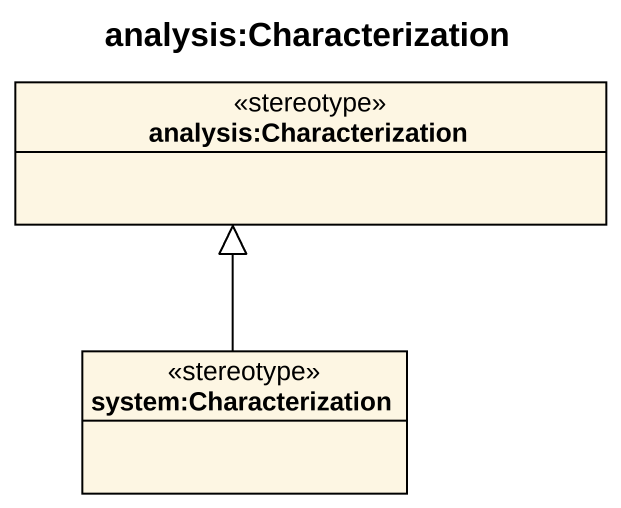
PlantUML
@startuml
title analysis:Characterization
hide circle
hide empty members
class "analysis:Characterization" as analysis_Characterization <<stereotype>>
class "system:Characterization" as system_Characterization <<stereotype>>
system_Characterization -up-|> analysis_Characterization
@enduml
